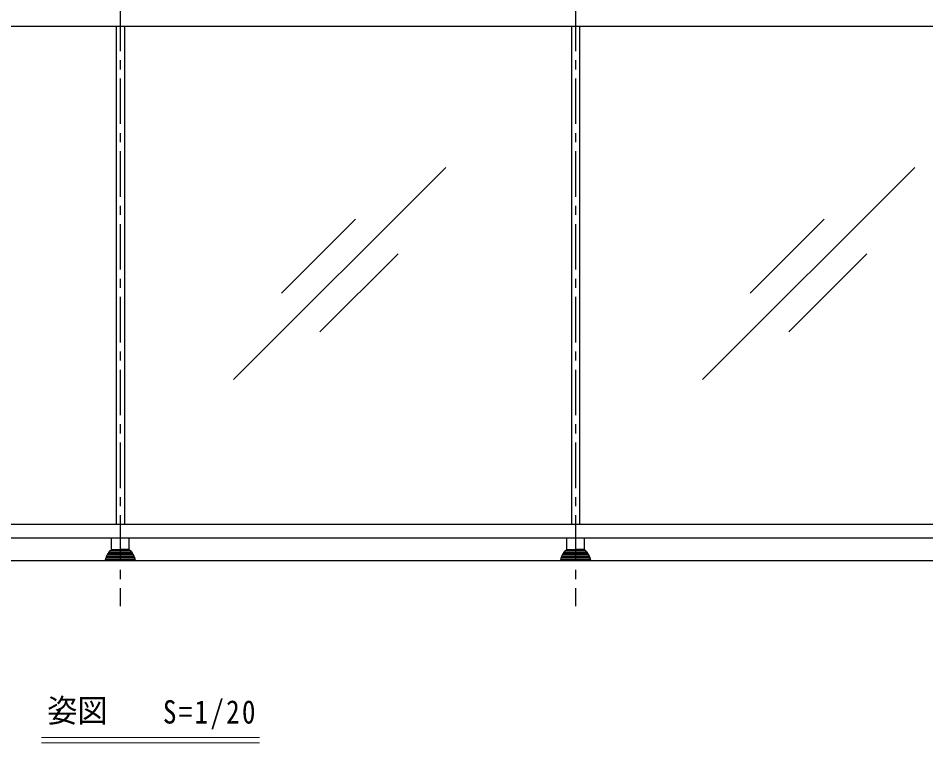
# Model space of a CAD drawing. Units: millimetres, scale not verified, with parts at other scales. Extents: x -1050 to 1050, y -742 to 742.
# Drawn here: x 296.4 to 794.9, y 45 to 443.1 of the extents above; entities that cross this region are included whole.
import ezdxf
from ezdxf.enums import TextEntityAlignment as Align

# ---------------------------------------------------------------- set-up
doc = ezdxf.new("R2010")
doc.units = ezdxf.units.MM
doc.header["$LTSCALE"] = 5
doc.linetypes.add('CHAIN1', pattern=[8, 5, -1, 1, -1])
doc.layers.add('0-9_文字', color=3, linetype='Continuous', lineweight=20)
doc.layers.add('1-6_姿図', color=7, linetype='Continuous')
doc.styles.add('ＭＳ ゴシック', font='')
doc.styles.get('ＭＳ ゴシック').set_extended_font_data('MS Gothic')

msp = doc.modelspace()

# ---------------------------------------------------------------- linework, layer by layer
at = {"layer": '0-9_文字'}
for p, q in [((429.008, 48), (309.255, 48)), ((429.008, 45), (309.255, 45))]:
    msp.add_line(p, q, dxfattribs=at)
at = {"layer": '1-6_姿図', "linetype": 'CHAIN1'}
for p, q in [((352.5, 570), (352.5, 120)), ((602.5, 570), (602.5, 120))]:
    msp.add_line(p, q, dxfattribs=at)
at = {"layer": '1-6_姿図'}
for p, q in [((-90, 438.75), (872.5, 438.75)), ((350.25, 438.75), (350.25, 165)), ((354.75, 438.75), (354.75, 165)), ((600.25, 438.75), (600.25, 165)), ((604.75, 438.75), (604.75, 165)), ((414.728, 244.536), (531.332, 361.14)), ((672.223, 244.536), (788.827, 361.14)), ((440.961, 291.982), (481.627, 332.647)), ((698.455, 291.982), (739.121, 332.647)), ((462.174, 270.769), (505.1, 313.694)), ((719.668, 270.769), (762.594, 313.694)), ((868.75, 165), (-90, 165)), ((868.75, 157.5), (-90, 157.5)), ((347.75, 151.25), (347.75, 157.5)), ((357.25, 157.5), (357.25, 151.25)), ((597.75, 151.25), (597.75, 157.5)), ((607.25, 157.5), (607.25, 151.25)), ((346.382, 149.8), (352.5, 149.8)), ((346.573, 150.1), (346.573, 149.8)), ((347.027, 150.6), (352.5, 150.6)), ((347.25, 150.75), (347.25, 150.6)), ((347.75, 151.25), (352.5, 151.25)), ((357.25, 151.25), (352.5, 151.25)), ((357.973, 150.6), (352.5, 150.6)), ((358.618, 149.8), (352.5, 149.8)), ((357.75, 150.75), (357.75, 150.6)), ((358.427, 150.1), (358.427, 149.8)), ((596.382, 149.8), (602.5, 149.8)), ((596.573, 150.1), (596.573, 149.8)), ((597.027, 150.6), (602.5, 150.6)), ((597.25, 150.75), (597.25, 150.6)), ((597.75, 151.25), (602.5, 151.25)), ((607.25, 151.25), (602.5, 151.25)), ((607.973, 150.6), (602.5, 150.6)), ((608.618, 149.8), (602.5, 149.8)), ((607.75, 150.75), (607.75, 150.6)), ((608.427, 150.1), (608.427, 149.8)), ((877.5, 145), (-90, 145)), ((344.25, 145.482), (344.25, 145)), ((344.441, 146.311), (344.441, 145.8)), ((344.441, 145.8), (352.5, 145.8)), ((344.687, 147.014), (344.687, 146.599)), ((344.687, 146.6), (352.5, 146.6)), ((345.005, 147.76), (345.005, 147.407)), ((345.005, 147.407), (352.5, 147.407)), ((345.408, 148.524), (345.408, 148.2)), ((345.408, 148.2), (352.5, 148.2)), ((345.86, 149.001), (352.5, 149.001)), ((345.924, 149.302), (345.924, 149.001)), ((359.14, 149.001), (352.5, 149.001)), ((359.592, 148.2), (352.5, 148.2)), ((359.995, 147.407), (352.5, 147.407)), ((360.313, 146.6), (352.5, 146.6)), ((360.559, 145.8), (352.5, 145.8)), ((359.076, 149.302), (359.076, 149.001)), ((359.592, 148.524), (359.592, 148.2)), ((359.995, 147.76), (359.995, 147.407)), ((360.313, 147.014), (360.313, 146.599)), ((360.559, 146.311), (360.559, 145.8)), ((360.75, 145.482), (360.75, 145)), ((594.25, 145.482), (594.25, 145)), ((594.441, 146.311), (594.441, 145.8)), ((594.441, 145.8), (602.5, 145.8)), ((594.687, 147.014), (594.687, 146.599)), ((594.687, 146.6), (602.5, 146.6)), ((595.005, 147.76), (595.005, 147.407)), ((595.005, 147.407), (602.5, 147.407)), ((595.408, 148.524), (595.408, 148.2)), ((595.408, 148.2), (602.5, 148.2)), ((595.86, 149.001), (602.5, 149.001)), ((595.924, 149.302), (595.924, 149.001)), ((609.14, 149.001), (602.5, 149.001)), ((609.592, 148.2), (602.5, 148.2)), ((609.995, 147.407), (602.5, 147.407)), ((610.313, 146.6), (602.5, 146.6)), ((610.559, 145.8), (602.5, 145.8)), ((609.076, 149.302), (609.076, 149.001)), ((609.592, 148.524), (609.592, 148.2)), ((609.995, 147.76), (609.995, 147.407)), ((610.313, 147.014), (610.313, 146.599)), ((610.559, 146.311), (610.559, 145.8)), ((610.75, 145.482), (610.75, 145))]:
    msp.add_line(p, q, dxfattribs=at)
for centre, radius, start, end in [((346.412, 149.312), 0.488, 86.57068, 181.25523), ((347.084, 150.089), 0.512, 86.56134, 178.79631), ((347.75, 150.75), 0.5, 90, 180), ((357.25, 150.75), 0.5, 0, 90), ((357.916, 150.089), 0.512, 1.20369, 93.43866), ((358.588, 149.312), 0.488, 358.74477, 93.42932), ((596.412, 149.312), 0.488, 86.57068, 181.25523), ((597.084, 150.089), 0.512, 86.56134, 178.79631), ((597.75, 150.75), 0.5, 90, 180), ((607.25, 150.75), 0.5, 0, 90), ((607.916, 150.089), 0.512, 1.20369, 93.43866), ((608.588, 149.312), 0.488, 358.74477, 93.42932), ((344.614, 145.48), 0.364, 118.33625, 179.71056), ((344.744, 146.303), 0.303, 100.92102, 178.46143), ((345.056, 147.04), 0.37, 97.87545, 184.11221), ((345.42, 147.785), 0.415, 91.62275, 183.49063), ((345.873, 148.536), 0.466, 91.64474, 181.439), ((359.127, 148.536), 0.466, 358.561, 88.35526), ((359.58, 147.785), 0.415, 356.50937, 88.37725), ((359.944, 147.04), 0.37, 355.88779, 82.12455), ((360.256, 146.303), 0.303, 1.53857, 79.07898), ((360.386, 145.48), 0.364, 0.28944, 61.66375), ((594.614, 145.48), 0.364, 118.33625, 179.71056), ((594.744, 146.303), 0.303, 100.92102, 178.46143), ((595.056, 147.04), 0.37, 97.87545, 184.11221), ((595.42, 147.785), 0.415, 91.62275, 183.49063), ((595.873, 148.536), 0.466, 91.64474, 181.439), ((609.127, 148.536), 0.466, 358.561, 88.35526), ((609.58, 147.785), 0.415, 356.50937, 88.37725), ((609.944, 147.04), 0.37, 355.88779, 82.12455), ((610.256, 146.303), 0.303, 1.53857, 79.07898), ((610.386, 145.48), 0.364, 0.28944, 61.66375)]:
    msp.add_arc(centre, radius, start, end, dxfattribs=at)

# ---------------------------------------------------------------- texts
at = {"layer": '0-9_文字', "style": 'ＭＳ ゴシック', "width": 0.95}
msp.add_text('姿図', height=12.83, dxfattribs=at).set_placement((312.321, 52.481), align=Align.BOTTOM_LEFT)
at = {"layer": '0-9_文字', "insert": (375.914, 52.481), "char_height": 12.83, "attachment_point": 7, "style": 'ＭＳ ゴシック'}
msp.add_mtext('\\T1.17;\\W0.85;S=1/20', dxfattribs=at)

doc.saveas('drawing.dxf')
